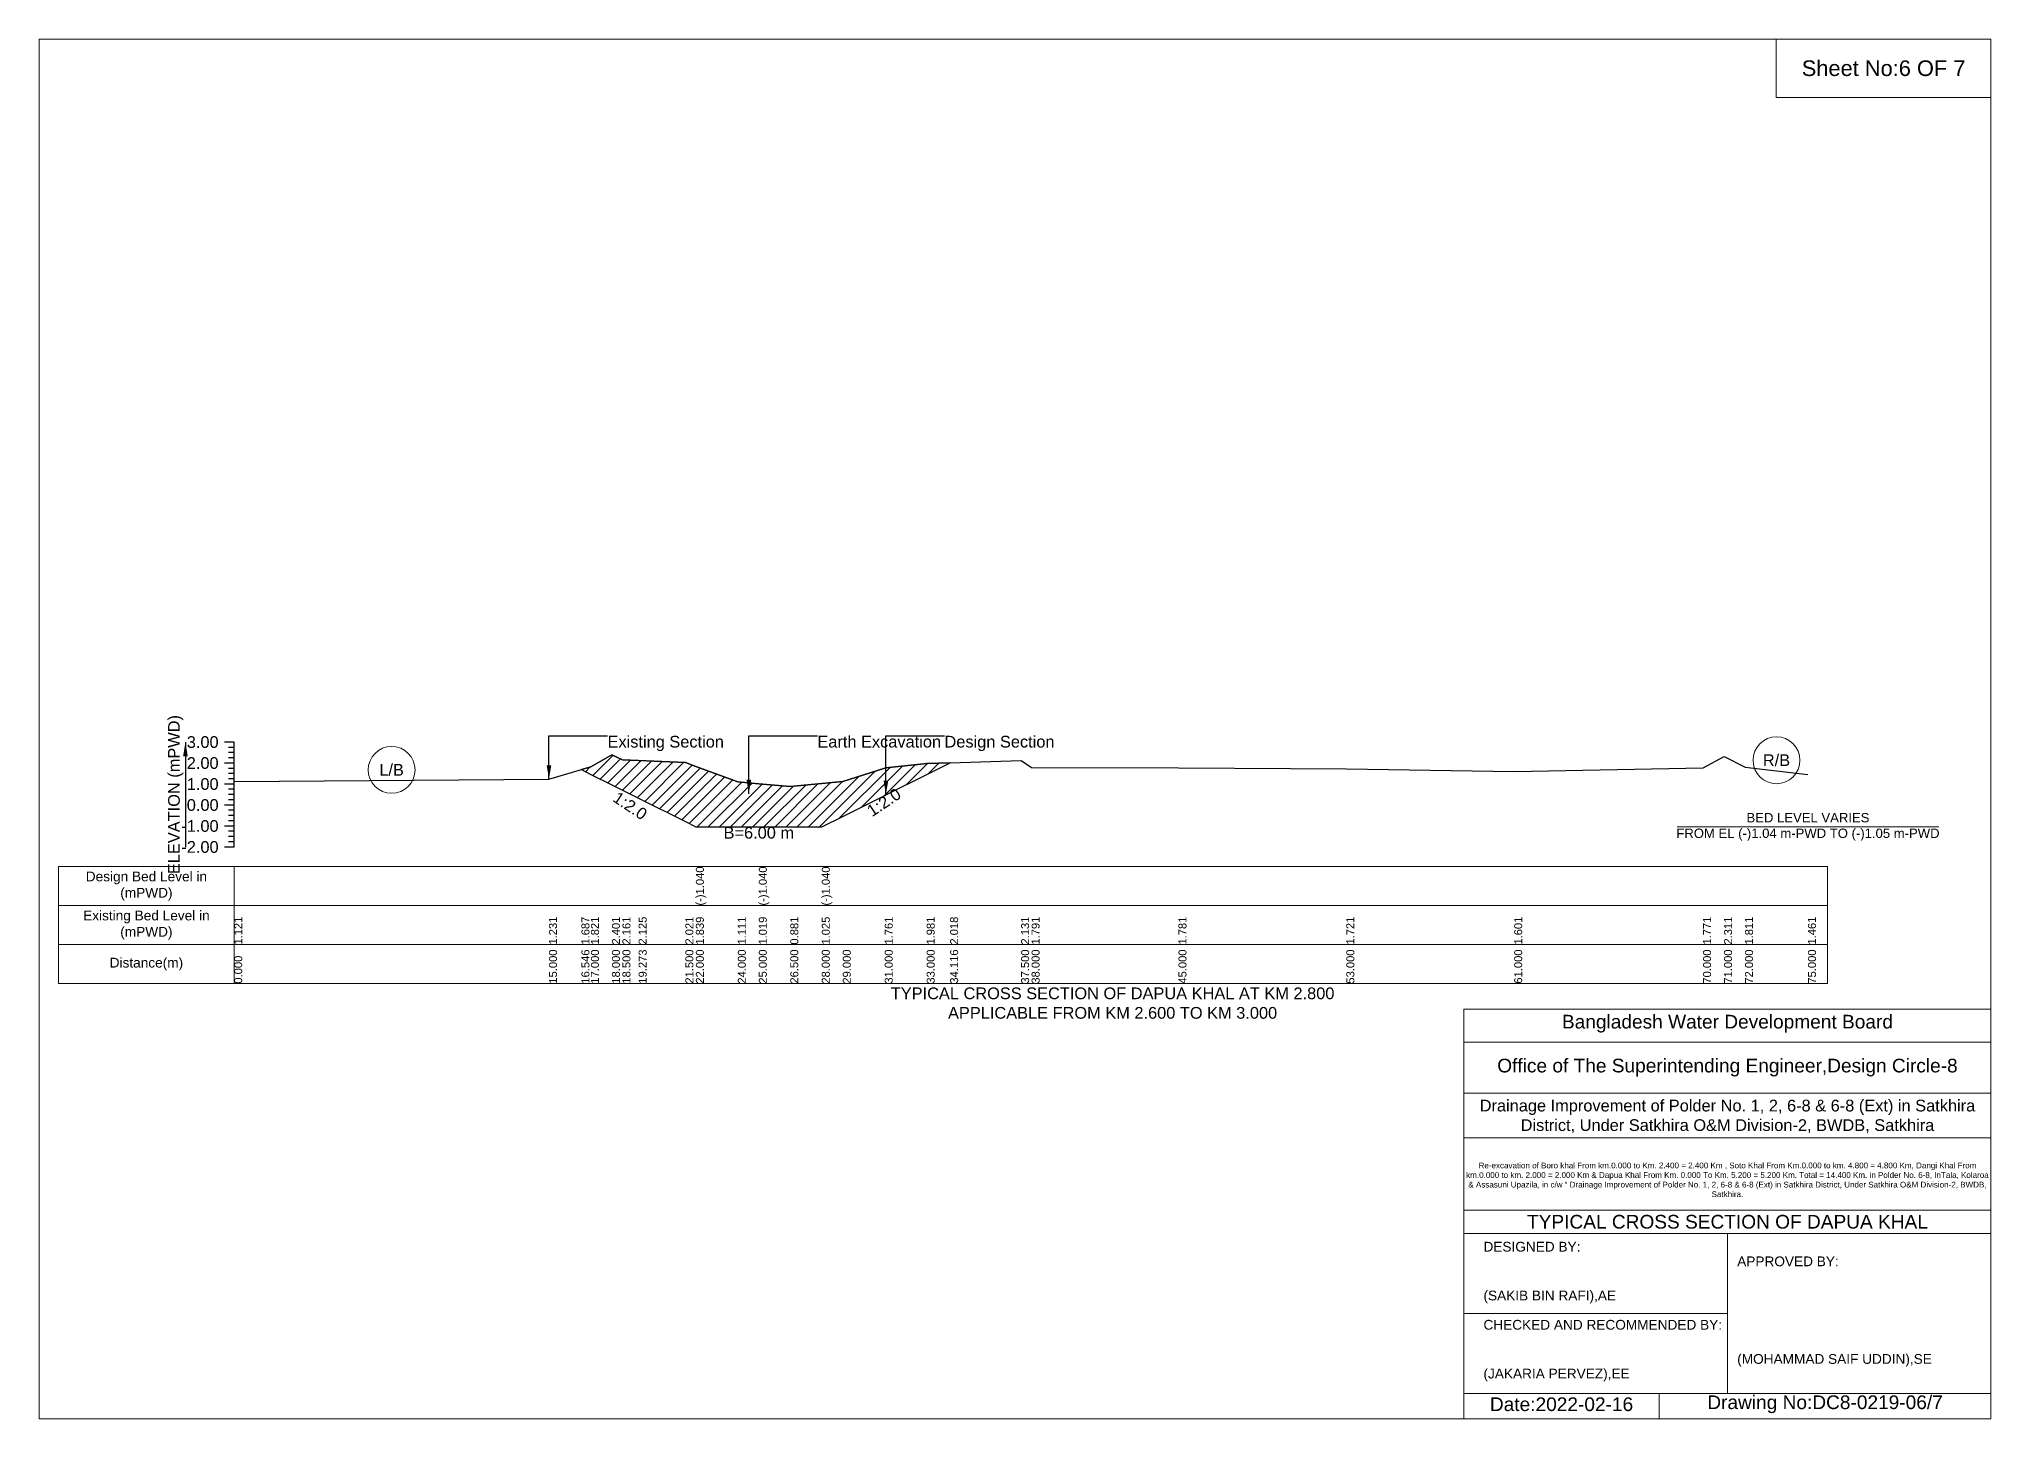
# Model space of a CAD drawing. Header units: inches. Extents: x 91000 to 408000, y -5656 to 0.
# Drawn here: x 390000 to 398000, y -5656 to 0 of the extents above; entities that cross this region are included whole.
import ezdxf

# ---------------------------------------------------------------- set-up
doc = ezdxf.new("R2010")
doc.units = ezdxf.units.IN
doc.header["$LTSCALE"] = 7
doc.header["$MEASUREMENT"] = 0
for name, color, linetype, lineweight in [('Cross section Data Border', 7, 'Continuous', 9), ('Cross Section Labels', 7, 'Continuous', 9), ('Existing_Bed_Level for Xsection', 7, 'Continuous', 25)]:
    doc.layers.add(name, color=color, linetype=linetype, lineweight=lineweight)
doc.styles.get("Standard").update_dxf_attribs({"font": 'arial.ttf'})
doc.dimstyles.get("Standard").update_dxf_attribs({"dimtxt": 45, "dimasz": 58, "dimexe": 0.18, "dimexo": 0.0625, "dimgap": 0.09, "dimtad": 0, "dimtih": 1, "dimtoh": 1, "dimdec": 4, "dimzin": 0, "dimdsep": 46, "dimtxsty": 'Standard', "dimcen": 0.09, "dimadec": 0, "dimazin": 0, "dimtfac": 1, "dimtdec": 4, "dimtofl": 0, "dimtmove": 0, "dimatfit": 3, "dimfxl": 1, "dimtolj": 1, "dimtzin": 0, "dimarcsym": 0})

msp = doc.modelspace()

# ---------------------------------------------------------------- hatches: boundary and pattern name
at = {"layer": 'Existing_Bed_Level for Xsection'}
h = msp.add_hatch(dxfattribs=at)
h.set_pattern_fill('ANSI31', color=256, scale=258, style=0)
h.paths.add_polyline_path([(392222.94843, -2994.68021), (392262, -3014.206), (392348, -3057.206), (392391, -3078.706), (392457.47421, -3111.94311), (392649, -3207.706), (392692, -3229.206), (392864, -3229.206), (392950, -3229.206), (393079, -3229.206), (393208, -3229.206), (393294, -3186.206), (393466, -3100.206), (393471.00643, -3097.70279), (393638, -3014.206), (393734.01286, -2966.19957), (393638, -2969.4), (393471.00643, -2987.76929), (393466, -2988.32), (393294, -3043.36), (393208, -3051.616), (393079, -3064), (392950, -3052.132), (392864, -3044.22), (392692, -2981.612), (392649, -2965.96), (392457.47421, -2957.02213), (392391, -2953.92), (392348, -2933.28), (392262, -2983.16)])

# ---------------------------------------------------------------- linework, layer by layer
at = {"layer": 'Cross section Data Border'}
msp.add_lwpolyline([(390080, -3391.766), (397330, -3391.766), (397330, -3871.766), (390080, -3871.766)], close=True, dxfattribs=at)
for points in [[(390800, -3391.766), (390800, -3871.766)], [(390080, -3551.766), (397330, -3551.766)], [(390080, -3711.766), (397330, -3711.766)]]:
    msp.add_lwpolyline(points, dxfattribs=at)
at = {"layer": 'Cross Section Labels'}
for points in [[(390000, 0), (398000, 0), (398000, -5656), (390000, -5656)], [(397120, 0), (398000, 0), (398000, -240), (397120, -240)]]:
    msp.add_lwpolyline(points, close=True, dxfattribs=at)
for points in [[(396714.19427, -3229.206), (397785.80573, -3229.206)], [(395840, -5656), (395840, -3976), (398000, -3976)], [(395840, -4112), (398000, -4112)], [(395840, -4320), (398000, -4320)], [(395840, -4504), (398000, -4504)], [(395840, -4800), (398000, -4800)], [(395840, -4896), (398000, -4896)], [(396920, -4896), (396920, -5552)], [(395840, -5224), (396920, -5224)], [(395840, -5552), (398000, -5552)], [(396640, -5552), (396640, -5656)]]:
    msp.add_lwpolyline(points, dxfattribs=at)
for centre in [(397121, -2956.07), (391445, -2995.63)]:
    msp.add_circle(centre, 96, dxfattribs=at)
at = {"layer": 'Existing_Bed_Level for Xsection'}
for points in [[(390800, -2881.766), (390760, -2881.766)], [(390800, -2903.266), (390776, -2903.266)], [(390800, -2924.766), (390776, -2924.766)], [(390800, -2946.266), (390776, -2946.266)], [(390800, -3311.766), (390800, -3225.766), (390800, -3139.766), (390800, -3053.766), (390800, -2967.766), (390800, -2881.766)], [(390800, -3043.36), (392090, -3033.9), (392222.94843, -2994.68021), (392262, -2983.16), (392348, -2933.28), (392391, -2953.92), (392457.47421, -2957.02213), (392649, -2965.96), (392692, -2981.612), (392692, -2981.612), (392864, -3044.22), (392950, -3052.132), (392950, -3052.132), (393079, -3064), (393208, -3051.616), (393208, -3051.616), (393294, -3043.36), (393466, -2988.32), (393471.00643, -2987.76929), (393638, -2969.4), (393734.01286, -2966.19957), (394025, -2956.5), (394068, -2985.74), (394670, -2986.6), (395358, -2991.76), (396046, -3002.08), (396820, -2987.46), (396906, -2941.02), (396992, -2984.02), (397250, -3014.12)], [(390800, -2967.766), (390760, -2967.766)], [(390800, -2989.266), (390776, -2989.266)], [(390800, -3010.766), (390776, -3010.766)], [(390800, -3032.266), (390776, -3032.266)], [(390800, -3053.766), (390760, -3053.766)], [(390800, -3075.266), (390776, -3075.266)], [(390800, -3096.766), (390776, -3096.766)], [(390800, -3118.266), (390776, -3118.266)], [(390800, -3139.766), (390760, -3139.766)], [(390800, -3161.266), (390776, -3161.266)], [(390800, -3182.766), (390776, -3182.766)], [(390800, -3225.766), (390760, -3225.766)], [(390800, -3204.266), (390776, -3204.266)], [(390800, -3247.266), (390776, -3247.266)], [(390800, -3268.766), (390776, -3268.766)], [(390800, -3311.766), (390760, -3311.766)], [(390800, -3290.266), (390776, -3290.266)]]:
    msp.add_lwpolyline(points, dxfattribs=at)
msp.add_lwpolyline([(392222.94843, -2994.68021), (392262, -3014.206), (392348, -3057.206), (392391, -3078.706), (392457.47421, -3111.94311), (392649, -3207.706), (392692, -3229.206), (392692, -3229.206), (392864, -3229.206), (392950, -3229.206), (392950, -3229.206), (393079, -3229.206), (393208, -3229.206), (393208, -3229.206), (393294, -3186.206), (393466, -3100.206), (393471.00643, -3097.70279), (393638, -3014.206), (393734.01286, -2966.19957), (393734.01286, -2966.19957), (393734.01286, -2966.19957), (393638, -2969.4), (393471.00643, -2987.76929), (393466, -2988.32), (393294, -3043.36), (393208, -3051.616), (393208, -3051.616), (393079, -3064), (392950, -3052.132), (392950, -3052.132), (392864, -3044.22), (392692, -2981.612), (392692, -2981.612), (392649, -2965.96), (392457.47421, -2957.02213), (392391, -2953.92), (392348, -2933.28), (392262, -2983.16)], close=True, dxfattribs=at)

# ---------------------------------------------------------------- texts
at = {"layer": 'Cross section Data Border', "char_height": 40, "width": 640, "attachment_point": 5}
for s, insert in [('Design Bed Level in (mPWD)', (390440, -3471.766)), ('Existing Bed Level in (mPWD)', (390440, -3631.766)), ('Distance(m)', (390440, -3791.766))]:
    msp.add_mtext(s, dxfattribs=dict(at, insert=insert))
at = {"layer": 'Cross Section Labels'}
for s, insert, char_height, attachment_point in [('Sheet No:6 OF 7', (397560, -120), 64, 5), ('Existing Section', (392330, -2855.966), 48, 1), ('Earth Excavation', (393190, -2855.966), 48, 1), ('Design Section', (393711.00643, -2855.966), 48, 1), ('R/B', (397121, -2956.07), 48, 5), ('L/B', (391445, -2995.63), 48, 5), ('BED LEVEL VARIES ^JFROM EL (-)1.04 m-PWD TO (-)1.05 m-PWD', (397250, -3229.206), 38.4, 5), ('B=6.00 m', (392950, -3229.206), 48, 2), ('TYPICAL CROSS SECTION OF DAPUA KHAL AT KM 2.800^JAPPLICABLE FROM KM 2.600 TO KM 3.000', (394400, -3951.766), 48, 5), ('Bangladesh Water Development Board', (396920, -4036), 56, 5), ('Office of The Superintending Engineer,Design Circle-8', (396920, -4216), 56, 5)]:
    msp.add_mtext(s, dxfattribs=dict(at, insert=insert, char_height=char_height, attachment_point=attachment_point))
at = {"layer": 'Cross Section Labels', "char_height": 48, "attachment_point": 2}
for insert, rotation in [((392435.97421, -3122.69311), 326.309932474), ((393449.50643, -3108.45279), 33.690067526)]:
    msp.add_mtext('1:2.0', dxfattribs=dict(at, insert=insert, rotation=rotation))
at = {"layer": 'Cross Section Labels'}
for s, insert, char_height, width, attachment_point in [('Drainage Improvement of Polder No. 1, 2, 6-8 & 6-8 (Ext) in Satkhira District, Under Satkhira O&M Division-2, BWDB, Satkhira', (396920, -4416), 48, 2240, 5), ('Re-excavation of Boro khal From km.0.000 to Km. 2.400 = 2.400 Km , Soto Khal From Km.0.000 to km. 4.800 = 4.800 Km, Dangi Khal From km.0.000 to km. 2.000 = 2.000 Km & Dapua Khal From Km. 0.000 To Km. 5.200 = 5.200 Km. Total = 14.400 Km. in Polder No. 6-8, InTala, Kolaroa & Assasuni Upazila, in c/w “ Drainage Improvement of Polder No. 1, 2, 6-8 & 6-8 (Ext) in Satkhira District, Under Satkhira O&M Division-2, BWDB, Satkhira.', (396920, -4676), 23.56497918, 2160, 5), ('TYPICAL CROSS SECTION OF DAPUA KHAL', (396920, -4848), 56, 2240, 5), ('DESIGNED BY:^J^J^J(SAKIB BIN RAFI),AE', (395920, -5056), 40, 1120, 4), ('APPROVED BY:^J^J^J^J^J^J(MOHAMMAD SAIF UDDIN),SE', (396960, -5216), 40, 1120, 4), ('CHECKED AND RECOMMENDED BY:^J^J^J(JAKARIA PERVEZ),EE', (395920, -5376), 40, 1120, 4), ('Date:2022-02-16', (396240, -5596), 56, 1120, 5), ('Drawing No:DC8-0219-06/7', (397320, -5596), 56, 1760, 5)]:
    msp.add_mtext(s, dxfattribs=dict(at, insert=insert, char_height=char_height, width=width, attachment_point=attachment_point))
at = {"layer": 'Existing_Bed_Level for Xsection', "rotation": 90}
for s, insert, char_height, attachment_point in [('ELEVATION (mPWD)', (390560, -3096.766), 48, 5), ('(-)1.040', (392692, -3551.766), 32.8, 1), ('(-)1.040', (392950, -3551.766), 32.8, 1), ('(-)1.040', (393208, -3551.766), 32.8, 1), ('1.121', (390800, -3711.766), 32.8, 1), ('1.231', (392090, -3711.766), 32.8, 1), ('1.687', (392222.94843, -3711.766), 32.8, 1), ('1.821', (392262, -3711.766), 32.8, 1), ('2.401', (392348, -3711.766), 32.8, 1), ('2.161', (392391, -3711.766), 32.8, 1), ('2.125', (392457.47421, -3711.766), 32.8, 1), ('2.021', (392649, -3711.766), 32.8, 1), ('1.839', (392692, -3711.766), 32.8, 1), ('1.111', (392864, -3711.766), 32.8, 1), ('1.019', (392950, -3711.766), 32.8, 1), ('0.881', (393079, -3711.766), 32.8, 1), ('1.025', (393208, -3711.766), 32.8, 1), ('1.761', (393466, -3711.766), 32.8, 1), ('1.981', (393638, -3711.766), 32.8, 1), ('2.018', (393734.01286, -3711.766), 32.8, 1), ('2.131', (394025, -3711.766), 32.8, 1), ('1.791', (394068, -3711.766), 32.8, 1), ('1.781', (394670, -3711.766), 32.8, 1), ('1.721', (395358, -3711.766), 32.8, 1), ('1.601', (396046, -3711.766), 32.8, 1), ('1.771', (396820, -3711.766), 32.8, 1), ('2.311', (396906, -3711.766), 32.8, 1), ('1.811', (396992, -3711.766), 32.8, 1), ('1.461', (397250, -3711.766), 32.8, 1), ('0.000', (390800, -3871.766), 32.8, 1), ('15.000', (392090, -3871.766), 32.8, 1), ('16.546', (392222.94843, -3871.766), 32.8, 1), ('17.000', (392262, -3871.766), 32.8, 1), ('18.000', (392348, -3871.766), 32.8, 1), ('18.500', (392391, -3871.766), 32.8, 1), ('19.273', (392457.47421, -3871.766), 32.8, 1), ('21.500', (392649, -3871.766), 32.8, 1), ('22.000', (392692, -3871.766), 32.8, 1), ('24.000', (392864, -3871.766), 32.8, 1), ('25.000', (392950, -3871.766), 32.8, 1), ('26.500', (393079, -3871.766), 32.8, 1), ('28.000', (393208, -3871.766), 32.8, 1), ('29.000', (393294, -3871.766), 32.8, 1), ('31.000', (393466, -3871.766), 32.8, 1), ('33.000', (393638, -3871.766), 32.8, 1), ('34.116', (393734.01286, -3871.766), 32.8, 1), ('37.500', (394025, -3871.766), 32.8, 1), ('38.000', (394068, -3871.766), 32.8, 1), ('45.000', (394670, -3871.766), 32.8, 1), ('53.000', (395358, -3871.766), 32.8, 1), ('61.000', (396046, -3871.766), 32.8, 1), ('70.000', (396820, -3871.766), 32.8, 1), ('71.000', (396906, -3871.766), 32.8, 1), ('72.000', (396992, -3871.766), 32.8, 1), ('75.000', (397250, -3871.766), 32.8, 1)]:
    msp.add_mtext(s, dxfattribs=dict(at, insert=insert, char_height=char_height, attachment_point=attachment_point))
at = {"layer": 'Existing_Bed_Level for Xsection', "char_height": 48, "attachment_point": 6}
for s, insert in [('3.00', (390736, -2881.766)), ('2.00', (390736, -2967.766)), ('1.00', (390736, -3053.766)), ('0.00', (390736, -3139.766)), ('-1.00', (390736, -3225.766)), ('-2.00', (390736, -3311.766))]:
    msp.add_mtext(s, dxfattribs=dict(at, insert=insert))

# ---------------------------------------------------------------- leaders
at = {"layer": 'Cross Section Labels', "annotation_type": 0, "has_hookline": 1, "hookline_direction": 0}
for points, text_width in [([(392090, -3033.9), (392090, -2855.966), (392329.91, -2855.966)], 467.16508), ([(392909.06837, -3093.3133), (392909.06837, -2855.966), (393189.91, -2855.966)], 496.99318), ([(393471.00643, -3097.70279), (393471.00643, -2855.966), (393710.91643, -2855.966)], 441.23329)]:
    msp.add_leader(points, dimstyle='Standard', override={"dimasz": 57.6}, dxfattribs=dict(at, text_width=text_width))
at = {"layer": 'Existing_Bed_Level for Xsection'}
msp.add_leader([(390600, -2881.766), (390600, -3311.766)], dimstyle='Standard', override={"dimasz": 57.6}, dxfattribs=at)

doc.saveas('drawing.dxf')
